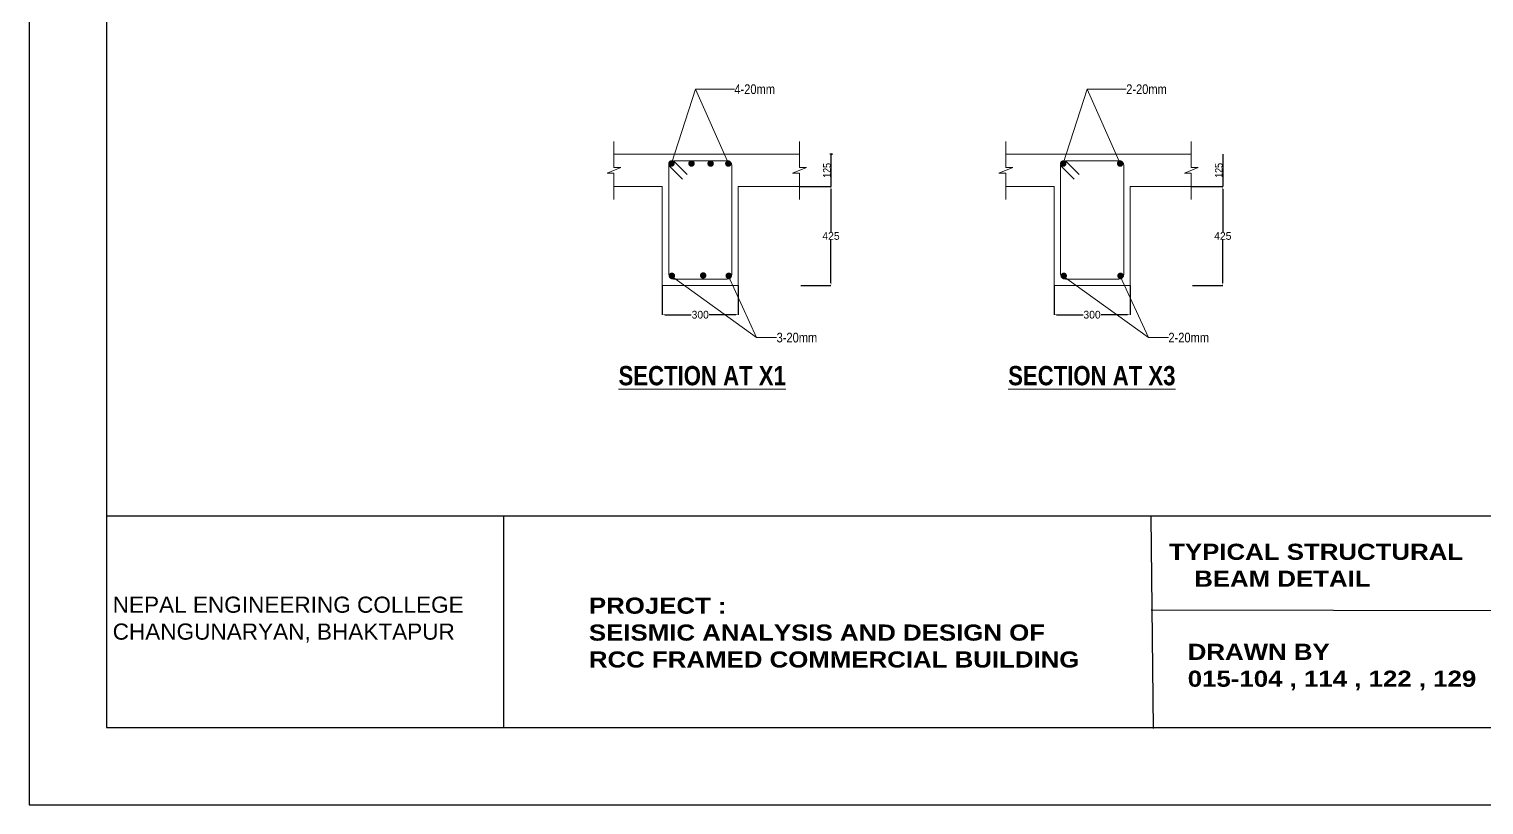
# Model space of a CAD drawing. Header units: inches. Extents: x -301229 to 1083107, y -854236 to 21026.
# Drawn here: x 931134 to 987584, y -344618 to -314502 of the extents above; entities that cross this region are included whole.
import ezdxf

# ---------------------------------------------------------------- set-up
doc = ezdxf.new("R2010")
doc.units = ezdxf.units.IN
doc.header["$MEASUREMENT"] = 0
for name, color, linetype, lineweight in [('00_Beam', 30, 'Continuous', 18), ('00_Beam rebar', 5, 'Continuous', 30), ('00_Stirrup', 70, 'Continuous', 18), ('Dim', 86, 'Continuous', 13), ('dimension', 25, 'Continuous', 20), ('T-TEXT', 94, 'Continuous', 15)]:
    doc.layers.add(name, color=color, linetype=linetype, lineweight=lineweight)
doc.styles.add('arial narrow', font='ARIALN.TTF', dxfattribs={"width": 0.75})
doc.styles.add('PUMORI', font='ARIALN.TTF')
doc.dimstyles.new('250 scale', dxfattribs={"dimtxt": 96, "dimasz": 100, "dimexe": 0.18, "dimexo": 0.0625, "dimgap": 0.09, "dimtad": 0, "dimtih": 1, "dimtoh": 1, "dimdec": 0, "dimlfac": 0.004, "dimzin": 0, "dimdsep": 46, "dimlunit": 3, "dimtxsty": 'Standard', "dimcen": 0.09, "dimclrd": 3, "dimadec": 0, "dimazin": 0, "dimtfac": 1, "dimtdec": 0, "dimtofl": 0, "dimtmove": 0, "dimatfit": 3, "dimfxl": 1, "dimtolj": 1, "dimtzin": 0, "dimarcsym": 0})
doc.dimstyles.new('D25', dxfattribs={"dimtxt": 1.5, "dimasz": 1, "dimexe": 1, "dimexo": 1, "dimgap": 0.5, "dimtad": 1, "dimdec": 0, "dimzin": 3, "dimdsep": 46, "dimlunit": 4, "dimtxsty": 'PUMORI', "dimblk": 'DOTSMALL', "dimcen": 0.09, "dimdle": 1, "dimclrd": 256, "dimclrt": 256, "dimaunit": 1, "dimadec": 3, "dimazin": 0, "dimtfac": 1, "dimtdec": 0, "dimtix": 1, "dimtofl": 0, "dimtmove": 1, "dimatfit": 0, "dimfxl": 0.75, "dimfxlon": 1, "dimtolj": 1, "dimtzin": 0, "dimarcsym": 0})
doc.dimstyles.new('shiva small', dxfattribs={"dimscale": 0, "dimtxt": 3, "dimasz": 2, "dimexe": 2, "dimexo": 2, "dimgap": 0.03, "dimtad": 0, "dimdec": 0, "dimzin": 3, "dimdsep": 46, "dimlunit": 3, "dimtxsty": 'arial narrow', "dimcen": 0, "dimclrd": 256, "dimclre": 256, "dimclrt": 1, "dimadec": 0, "dimazin": 0, "dimtfac": 1, "dimtdec": 0, "dimtix": 1, "dimtmove": 1, "dimatfit": 3, "dimldrblk": 'DOTSMALL', "dimfxl": 2, "dimfxlon": 1, "dimfrac": 2, "dimtolj": 1, "dimtzin": 0, "dimlwd": -1, "dimlwe": -1, "dimarcsym": 0})

# ---------------------------------------------------------------- blocks, each defined once
blk = doc.blocks.new('*D192')
at = {"layer": 'Defpoints', "color": 0, "ltscale": 4, "transparency": 16777216}
for p in [(955701, -324456), (958651, -324456), (958651, -325590)]:
    blk.add_point(p, dxfattribs=at)
at = {"layer": 'Dim', "color": 0, "lineweight": -2, "ltscale": 4, "transparency": 16777216}
for p, q in [((955701, -324456), (955701, -325590)), ((958651, -324456), (958651, -325590))]:
    blk.add_line(p, q, dxfattribs=at)
at = {"layer": 'Dim', "color": 3, "lineweight": -2, "ltscale": 4, "transparency": 16777216}
for p, q in [((955801, -325590), (956826, -325590)), ((958551, -325590), (957526, -325590))]:
    blk.add_line(p, q, dxfattribs=at)
at = {"layer": 'Dim', "color": 3, "ltscale": 4, "transparency": 16777216}
for points in [[(955801, -325573), (955801, -325607), (955701, -325590)], [(958551, -325573), (958551, -325607), (958651, -325590)]]:
    blk.add_solid(points, dxfattribs=at)
at = {"layer": 'Dim', "color": 0, "ltscale": 4, "transparency": 16777216, "insert": (957176, -325590), "char_height": 96, "attachment_point": 5}
blk.add_mtext('\\A1;{\\H3.125x;300}', dxfattribs=at)
blk = doc.blocks.new('_DotSmall')
at = {"color": 0, "linetype": 'ByBlock', "const_width": 0.5}
blk.add_lwpolyline([(-0.0625, 0, 1), (0.0625, 0, 1)], format="xyb", close=True, dxfattribs=at)
blk = doc.blocks.new('*D193')
at = {"layer": 'Defpoints', "color": 0, "ltscale": 4, "transparency": 16777216}
for p in [(961028, -319361), (961028, -320611), (962250, -320611)]:
    blk.add_point(p, dxfattribs=at)
at = {"layer": 'Dim', "color": 0, "lineweight": -2, "ltscale": 4, "transparency": 16777216}
for p, q in [((962249, -319361), (962251, -319361)), ((962249, -320611), (962251, -320611))]:
    blk.add_line(p, q, dxfattribs=at)
at = {"layer": 'Dim', "lineweight": -2, "ltscale": 4, "transparency": 16777216}
blk.add_line((962250, -319360), (962250, -320612), dxfattribs=at)
for p, rotation in [((962250, -319361), 90), ((962250, -320611), 270)]:
    blk.add_blockref('_DotSmall', p, dxfattribs=dict(at, rotation=rotation))
at = {"layer": 'Dim', "ltscale": 4, "transparency": 16777216, "insert": (962096, -319986), "char_height": 1.5, "attachment_point": 5, "rotation": 90, "style": 'PUMORI'}
blk.add_mtext('\\A1;{\\H200x;125}', dxfattribs=at)
blk = doc.blocks.new('*D189')
at = {"layer": 'Defpoints', "color": 0, "ltscale": 4, "transparency": 16777216}
for p in [(961028, -320611), (961075, -324456), (962250, -324456)]:
    blk.add_point(p, dxfattribs=at)
at = {"layer": 'Dim', "color": 0, "lineweight": -2, "ltscale": 4, "transparency": 16777216}
for p, q in [((961028, -320611), (962250, -320611)), ((961075, -324456), (962250, -324456))]:
    blk.add_line(p, q, dxfattribs=at)
at = {"layer": 'Dim', "color": 3, "lineweight": -2, "ltscale": 4, "transparency": 16777216}
for p, q in [((962250, -320711), (962250, -322383)), ((962250, -324356), (962250, -322683))]:
    blk.add_line(p, q, dxfattribs=at)
at = {"layer": 'Dim', "color": 3, "ltscale": 4, "transparency": 16777216}
for points in [[(962233, -320711), (962266, -320711), (962250, -320611)], [(962233, -324356), (962266, -324356), (962250, -324456)]]:
    blk.add_solid(points, dxfattribs=at)
at = {"layer": 'Dim', "color": 0, "ltscale": 4, "transparency": 16777216, "insert": (962250, -322533), "char_height": 96, "attachment_point": 5}
blk.add_mtext('\\A1;{\\H3.125x;425}', dxfattribs=at)
blk = doc.blocks.new('25mm dia bar')
at = {"layer": '00_Beam rebar', "const_width": 0.5}
blk.add_lwpolyline([(-0.25, 0, 1), (0.25, 0, 1)], format="xyb", close=True, dxfattribs=at)
blk = doc.blocks.new('*D190')
at = {"layer": 'Defpoints', "color": 0, "ltscale": 4, "transparency": 16777216}
for p in [(970905, -324456), (973855, -324456), (973855, -325590)]:
    blk.add_point(p, dxfattribs=at)
at = {"layer": 'Dim', "color": 0, "lineweight": -2, "ltscale": 4, "transparency": 16777216}
for p, q in [((970905, -324456), (970905, -325590)), ((973855, -324456), (973855, -325590))]:
    blk.add_line(p, q, dxfattribs=at)
at = {"layer": 'Dim', "color": 3, "lineweight": -2, "ltscale": 4, "transparency": 16777216}
for p, q in [((971005, -325590), (972030, -325590)), ((973755, -325590), (972730, -325590))]:
    blk.add_line(p, q, dxfattribs=at)
at = {"layer": 'Dim', "color": 3, "ltscale": 4, "transparency": 16777216}
for points in [[(971005, -325573), (971005, -325607), (970905, -325590)], [(973755, -325573), (973755, -325607), (973855, -325590)]]:
    blk.add_solid(points, dxfattribs=at)
at = {"layer": 'Dim', "color": 0, "ltscale": 4, "transparency": 16777216, "insert": (972380, -325590), "char_height": 96, "attachment_point": 5}
blk.add_mtext('\\A1;{\\H3.125x;300}', dxfattribs=at)
blk = doc.blocks.new('*D191')
at = {"layer": 'Defpoints', "color": 0, "ltscale": 4, "transparency": 16777216}
for p in [(976232, -319361), (976232, -320611), (977454, -320611)]:
    blk.add_point(p, dxfattribs=at)
at = {"layer": 'Dim', "color": 0, "lineweight": -2, "ltscale": 4, "transparency": 16777216}
for p, q in [((977453, -319361), (977455, -319361)), ((977453, -320611), (977455, -320611))]:
    blk.add_line(p, q, dxfattribs=at)
at = {"layer": 'Dim', "lineweight": -2, "ltscale": 4, "transparency": 16777216}
blk.add_line((977454, -319360), (977454, -320612), dxfattribs=at)
for p, rotation in [((977454, -319361), 90), ((977454, -320611), 270)]:
    blk.add_blockref('_DotSmall', p, dxfattribs=dict(at, rotation=rotation))
at = {"layer": 'Dim', "ltscale": 4, "transparency": 16777216, "insert": (977300, -319986), "char_height": 1.5, "attachment_point": 5, "rotation": 90, "style": 'PUMORI'}
blk.add_mtext('\\A1;{\\H200x;125}', dxfattribs=at)
blk = doc.blocks.new('*D188')
at = {"layer": 'Defpoints', "color": 0, "ltscale": 4, "transparency": 16777216}
for p in [(976232, -320611), (976279, -324456), (977454, -324456)]:
    blk.add_point(p, dxfattribs=at)
at = {"layer": 'Dim', "color": 0, "lineweight": -2, "ltscale": 4, "transparency": 16777216}
for p, q in [((976232, -320611), (977454, -320611)), ((976279, -324456), (977454, -324456))]:
    blk.add_line(p, q, dxfattribs=at)
at = {"layer": 'Dim', "color": 3, "lineweight": -2, "ltscale": 4, "transparency": 16777216}
for p, q in [((977454, -320711), (977454, -322383)), ((977454, -324356), (977454, -322683))]:
    blk.add_line(p, q, dxfattribs=at)
at = {"layer": 'Dim', "color": 3, "ltscale": 4, "transparency": 16777216}
for points in [[(977437, -320711), (977470, -320711), (977454, -320611)], [(977437, -324356), (977470, -324356), (977454, -324456)]]:
    blk.add_solid(points, dxfattribs=at)
at = {"layer": 'Dim', "color": 0, "ltscale": 4, "transparency": 16777216, "insert": (977454, -322533), "char_height": 96, "attachment_point": 5}
blk.add_mtext('\\A1;{\\H3.125x;425}', dxfattribs=at)

msp = doc.modelspace()

# ---------------------------------------------------------------- linework, layer by layer
for p, q in [((962313.63, -319361.03), (962198.87, -319361.03)), ((962250.64, -319361.03), (962313.63, -319361.03)), ((977455.62, -319361.03), (977450.49, -319361.03)), ((977453.64, -319361.03), (977455.62, -319361.03)), ((934134.14, -333398.64), (1013310.14, -333398.64)), ((949560.14, -341617.64), (949560.14, -333398.64)), ((974759.11, -341652.13), (974671.73, -333433.6)), ((974671.73, -337046.6), (1007847.11, -337100.51))]:
    msp.add_line(p, q)
for points in [[(931134.14, -344617.64), (1016310.14, -344617.64), (1016310.14, -284385.64), (931134.14, -284385.64)], [(934134.14, -341617.64), (1013310.14, -341617.64), (1013310.14, -287385.64), (934134.14, -287385.64)]]:
    msp.add_lwpolyline(points, close=True)
at = {"layer": '00_Beam'}
for p, q in [((953829.7, -319361.03), (961028.03, -319361.03)), ((969033.63, -319361.03), (976231.97, -319361.03)), ((953829.7, -320611.03), (955700.97, -320611.03)), ((955700.97, -324455.68), (955700.97, -320611.03)), ((958650.97, -320611.03), (961028.03, -320611.03)), ((958650.97, -324455.68), (958650.97, -320611.03)), ((969033.63, -320611.03), (970904.9, -320611.03)), ((970904.9, -324455.68), (970904.9, -320611.03)), ((973854.9, -320611.03), (976231.97, -320611.03)), ((973854.9, -324455.68), (973854.9, -320611.03)), ((955700.97, -324455.68), (958650.97, -324455.68)), ((970904.9, -324455.68), (973854.9, -324455.68))]:
    msp.add_line(p, q, dxfattribs=at)
at = {"layer": '00_Stirrup'}
for p, q in [((956487.1, -320328.86), (955956.77, -319798.53)), ((956144.27, -319611.03), (956674.6, -320141.36)), ((971691.04, -320328.86), (971160.71, -319798.53)), ((971348.21, -319611.03), (971878.54, -320141.36))]:
    msp.add_line(p, q, dxfattribs=at)
for points in [[(958219.27, -324205.68), (956144.27, -324205.68, -0.41421356), (955956.77, -324018.18), (955956.77, -319798.53, -0.41421356), (956144.27, -319611.03), (958219.27, -319611.03, -0.41421356), (958406.77, -319798.53), (958406.77, -324018.18, -0.41421356)], [(973423.21, -324205.68), (971348.21, -324205.68, -0.41421356), (971160.71, -324018.18), (971160.71, -319798.53, -0.41421356), (971348.21, -319611.03), (973423.21, -319611.03, -0.41421356), (973610.71, -319798.53), (973610.71, -324018.18, -0.41421356)]]:
    msp.add_lwpolyline(points, format="xyb", close=True, dxfattribs=at)
for centre in [(956144.27, -319798.53), (971348.21, -319798.53)]:
    msp.add_arc(centre, 187.5, 90, 180, dxfattribs=at)
at = {"layer": 'dimension'}
for points in [[(953829.7, -318861.03), (953829.7, -319877.34), (954099.91, -319877.34), (953559.49, -320094.73), (953829.7, -320094.73), (953829.7, -321111.03)], [(961028.03, -318861.03), (961028.03, -319877.34), (961298.24, -319877.34), (960757.82, -320094.73), (961028.03, -320094.73), (961028.03, -321111.03)], [(969033.63, -318861.03), (969033.63, -319877.34), (969303.85, -319877.34), (968763.42, -320094.73), (969033.63, -320094.73), (969033.63, -321111.03)], [(976231.97, -318861.03), (976231.97, -319877.34), (976502.18, -319877.34), (975961.75, -320094.73), (976231.97, -320094.73), (976231.97, -321111.03)]]:
    msp.add_lwpolyline(points, dxfattribs=at)

# ---------------------------------------------------------------- block references
at = {"xscale": 250, "yscale": 250, "zscale": 250, "rotation": 180}
for p in [(956057.91, -319722.38), (956836.21, -319722.38), (957578.96, -319722.38), (958267.02, -319722.38), (971261.85, -319722.38), (973470.96, -319722.38), (956076.85, -324079.68), (957288.62, -324064.91), (958281.36, -324079.68), (971280.79, -324079.68), (973485.29, -324079.68)]:
    msp.add_blockref('25mm dia bar', p, dxfattribs=at)

# ---------------------------------------------------------------- texts
at = {"char_height": 626.5465, "attachment_point": 1}
for s, width, insert in [('   \\P   {\\fArial Black|b0|i0|c0|p34;TYPICAL STRUCTURAL\\P      BEAM DETAIL}', 16587.6939, (974671.73, -333433.6)), ('\\P\\P\\P{\\fArial|b0|i0|c0|p34; NEPAL ENGINEERING COLLEGE\\P CHANGUNARYAN, BHAKTAPUR}', 15426, (934134.14, -333398.64)), ('{\\fArial Black|b0|i0|c0|p34;       \\P       PROJECT : \\P       SEISMIC ANALYSIS AND DESIGN OF\\P       RCC FRAMED COMMERCIAL BUILDING    }', 25198.9764, (950907.43, -335525.14)), (' \\P{\\fArial Black|b0|i0|c0|p34; DRAWN BY \\P 015-104 , 114 , 122 , 129}', 16519.3878, (975814.2, -337317.04))]:
    msp.add_mtext_dynamic_manual_height_columns(s, width=width, gutter_width=3132.73, heights=[0], dxfattribs=dict(at, insert=insert))
at = {"layer": 'T-TEXT', "char_height": 375, "attachment_point": 4, "style": 'PUMORI'}
for s, insert in [('4-20mm', (958501.26, -316837.71)), ('2-20mm', (973705.2, -316837.71)), ('3-20mm', (960139.32, -326479))]:
    msp.add_mtext(s, dxfattribs=dict(at, insert=insert))
at = {"layer": 'T-TEXT', "insert": (975343.26, -326479), "char_height": 375, "width": 4679.7266, "attachment_point": 4, "style": 'PUMORI'}
msp.add_mtext('2-20mm', dxfattribs=at)
at = {"layer": 'T-TEXT', "color": 1, "char_height": 750, "width": 7841.5454, "attachment_point": 5, "style": 'PUMORI'}
for s, insert in [('{\\fArial Narrow|b1|i0|c0|p34;\\LSECTION AT X1}', (957251.93, -327959.48)), ('{\\fArial Narrow|b1|i0|c0|p34;\\LSECTION AT X3}', (972370.24, -327959.48))]:
    msp.add_mtext(s, dxfattribs=dict(at, insert=insert))

# ---------------------------------------------------------------- dimensions: what is measured, and where the dimension line sits
at = {"layer": 'Dim', "ltscale": 4}
for base, p1, p2, text, dimstyle, picture, middle in [((962249.64, -320611.03), (961028.03, -319361.03), (961028.03, -320611.03), '{\\H200x;125}', 'D25', '*D193', (962095.97, -319986.03)), ((977453.58, -320611.03), (976231.97, -319361.03), (976231.97, -320611.03), '{\\H200x;125}', 'D25', '*D191', (977299.9, -319986.03)), ((962249.64, -324455.68), (961028.03, -320611.03), (961075.3, -324455.68), '{\\H3.125x;425}', '250 scale', '*D189', (962249.64, -322533.36)), ((977453.58, -324455.68), (976231.97, -320611.03), (976279.24, -324455.68), '{\\H3.125x;425}', '250 scale', '*D188', (977453.58, -322533.36))]:
    dim = msp.add_linear_dim(base=base, p1=p1, p2=p2, angle=90, text=text, dimstyle=dimstyle, dxfattribs=at)
    dim.commit()
    dim.dimension.update_dxf_attribs({"geometry": picture, "text_midpoint": middle})
for base, p1, p2, picture, middle in [((958650.97, -325590.02), (955700.97, -324455.68), (958650.97, -324455.68), '*D192', (957175.97, -325590.02)), ((973854.9, -325590.02), (970904.9, -324455.68), (973854.9, -324455.68), '*D190', (972379.9, -325590.02))]:
    dim = msp.add_linear_dim(base=base, p1=p1, p2=p2, text='{\\H3.125x;300}', dimstyle='250 scale', dxfattribs=at)
    dim.commit()
    dim.dimension.update_dxf_attribs({"geometry": picture, "text_midpoint": middle})

# ---------------------------------------------------------------- leaders
at = {"layer": 'Dim'}
for points in [[(956057.91, -319722.38), (956986.8, -316837.71), (958501.26, -316837.71)], [(958267.02, -319722.38), (956986.8, -316837.71), (958501.26, -316837.71)], [(971261.85, -319722.38), (972190.74, -316837.71), (973705.2, -316837.71)], [(973470.96, -319722.38), (972190.74, -316837.71), (973705.2, -316837.71)], [(956057.91, -324094.33), (959362.32, -326479), (960139.32, -326479)], [(958267.02, -324094.33), (959362.32, -326479), (960139.32, -326479)], [(971261.85, -324094.33), (974566.26, -326479), (975343.26, -326479)], [(973470.96, -324094.33), (974566.26, -326479), (975343.26, -326479)]]:
    msp.add_leader(points, dimstyle='shiva small', override={"dimscale": 1}, dxfattribs=at)

doc.saveas('drawing.dxf')
